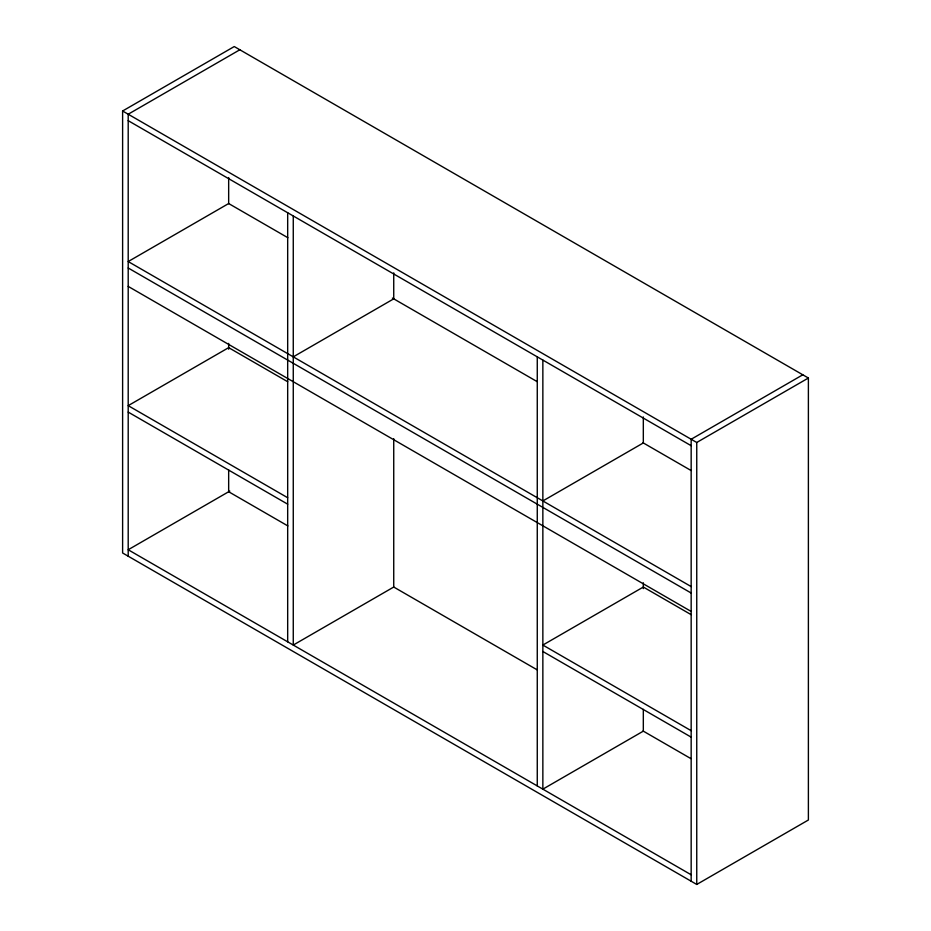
<?xml version="1.0" encoding="UTF-8"?>
<svg xmlns="http://www.w3.org/2000/svg" width="931" height="931" viewBox="0 0 931 931"><rect width="100%" height="100%" fill="white"/><g stroke="black" fill="none" stroke-linecap="round" stroke-linejoin="round"><path stroke-width="1.4" d="M122.613 110.998L234.251 46.55L808.387 378.021L808.387 820.002L696.749 884.45L122.613 552.979L122.613 110.998L696.749 442.481L808.387 378.021M239.837 49.774L128.199 114.222L128.199 556.203M293.265 356.852L393.732 298.839M229.794 491.091L128.199 549.755L691.163 874.779M542.854 500.948L643.321 442.935M802.801 374.797L691.163 439.257L691.163 881.226M128.199 120.669L691.163 445.705M287.865 237.719L228.665 203.54L128.199 261.553L691.163 586.577M392.393 298.071L537.234 381.687M643.03 442.772L691.081 470.516M128.199 268L691.163 593.024M128.199 286.411L691.163 611.446M287.691 381.722L228.665 347.647L128.199 405.648L287.679 497.724M691.081 614.623L643.321 587.042L542.854 645.055L691.163 730.684M128.199 412.096L287.679 504.171M542.854 651.491L691.163 737.131M287.865 525.922L228.665 491.743L228.665 469.922M393.662 586.995L537.234 669.889M643.03 730.975L690.883 758.602M696.749 442.481L696.749 884.45M643.321 416.972L643.321 443.144M643.321 582.783L643.321 588.601M643.321 709.329L643.321 731.138L542.854 789.151L542.854 360.064M537.268 356.852L537.268 785.927M393.732 272.864L393.732 299.049M393.732 438.687L393.732 587.042L293.265 645.055L293.265 215.969M287.679 212.745L287.679 641.831M228.665 177.565L228.665 203.749M228.665 343.388L228.665 349.206"/></g></svg>
